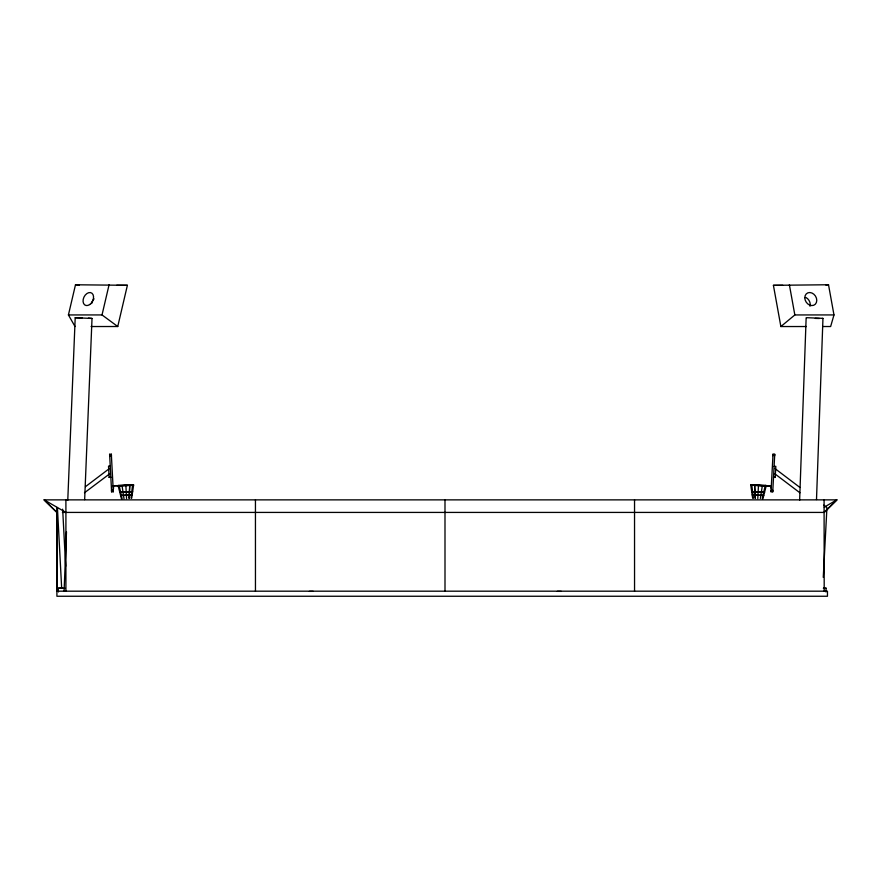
<?xml version="1.0" encoding="UTF-8"?>
<svg xmlns="http://www.w3.org/2000/svg" width="881" height="881" viewBox="0 0 881 881"><rect width="100%" height="100%" fill="white"/><g stroke="black" fill="none" stroke-linecap="round" stroke-linejoin="round"><path stroke-width="1.32" d="M65.91 591.184L65.91 512.423L44.149 499.868L56.902 512.423L56.902 596.25L827.457 596.25L827.457 591.184L56.802 591.184L56.902 507.401M799.629 500.375L806.148 317.81L806.908 317.7L822.964 318.36L816.5 499.56M66.031 591.129L64.093 590.887L66.493 531.86M67.771 500.298L75.204 317.733L82.153 317.81M84.653 499.648L92.02 318.448L88.463 318.107M129.122 498.172L129.727 485.2L133.593 485.167L131.698 498.15M129.133 498.404L129.749 485.53L133.593 485.167M757.792 498.558L758.475 485.376M765.512 485.442L765.479 486.004L770.897 486.29L765.479 485.872M771.205 488.448L770.897 486.158M771.029 491.741L773.022 454.189L774.729 454.277L772.747 491.829L771.029 491.741L771.117 490.177L772.835 490.265L772.747 491.829M775.225 477.392L773.518 477.293L775.225 477.392L775.809 466.324L774.091 466.445M823.261 577.352L826.94 507.61L823.691 505.176M825.926 591.966L826.125 588.233L823.46 588.09M772.923 455.752L773.022 454.189M771.349 485.883L765.501 485.574M774.641 455.84L774.729 454.277M826.125 588.233L823.438 588.398M131.005 498.117L132.557 485.123M760.38 498.448L762.307 485.938L766.173 485.971L762.946 498.69M762.263 498.591L765.137 486.015M75.039 326.543L68.421 314.946L75.491 284.772L127.393 285.301L117.746 326.521L91.051 326.532M117.746 326.521L102.02 314.935L109.079 284.75M806.434 326.532L780.874 326.543L773.419 285.334L828.514 284.75L833.977 314.935L830.64 326.521L822.568 326.521M62.397 512.423L824.198 512.423L836.862 499.868L824.253 507.137M824.198 591.184L824.098 512.423L836.95 499.868L44.05 499.868L56.902 512.423M780.874 326.543L794.838 314.946L833.977 314.935M85.512 486.642L109.255 468.659M84.455 492.776L109.53 473.934M822.865 318.437L822.204 318.481M121.413 498.69L118.186 485.971L133.571 484.737L118.164 485.541L129.727 485.2M825.849 285.026L828.514 284.75M92.02 318.448L75.204 317.733M129.749 485.53L118.186 485.971M109.618 454.277L111.336 454.189L111.424 455.752L109.707 455.84L109.618 454.277L111.612 491.829L113.319 491.741L111.336 454.189M108.539 466.324L110.268 466.445L108.539 466.324L109.123 477.392L110.841 477.293L109.123 477.392M118.858 485.574L112.999 485.75L118.869 485.872M113.572 488.426L113.451 486.158M58.421 591.966L58.223 588.233L62.232 588.023M64.908 588.189L58.223 588.233M752.66 498.15L750.766 485.167L766.195 485.541L750.788 484.737L766.173 485.971M116.721 285.312L127.393 285.301M773.419 285.334L782.835 285.323M68.421 314.946L102.02 314.935M309.396 591.36L313.24 591.349M557.365 591.349L561.274 591.36M819.396 318.493L815.288 318.393M762.307 485.938L750.766 485.167M75.491 284.772L79.433 285.004M775.093 468.659L799.926 487.457M774.828 473.802L799.893 492.776M119.21 485.816L122.107 498.723M789.376 284.772L794.838 314.946M122.03 485.596L123.99 498.668M751.801 485.123L753.343 498.25M113.319 491.741L113.231 490.177L111.513 490.265L111.612 491.829M57.419 507.61L61.67 588.266M62.661 509.163L65.668 566.252M125.873 485.376L126.556 498.558M754.621 485.2L755.237 498.172M754.61 485.53L755.226 498.404M824.087 499.868L824.098 512.423M634.54 499.868L634.551 591.184M444.993 499.868L445.004 591.184M255.446 499.868L255.457 591.184M65.899 499.868L65.91 512.423M805.917 297.481A6.894 5.539 57 0 1 810.024 306.269M91.657 303.582A6.894 4.757 -63.4 0 1 94.058 298.89M120.653 492.204L119.794 492.336L132.646 491.653L120.653 492.204M121.369 495.397L120.598 495.518L132.172 494.902L121.369 495.397M752.572 491.62L751.713 491.653L764.554 492.336L752.572 491.62M752.958 494.869L752.187 494.902L763.75 495.518L752.958 494.869M804.816 297.657A6.894 5.539 57 0 0 813.692 305.267A6.894 5.539 57 0 0 813.857 294.221A6.894 5.539 57 0 0 804.816 297.657M89.73 304.54A6.894 4.757 -63.4 0 0 91.965 293.252A6.894 4.757 -63.4 0 0 83.21 299.353A6.894 4.757 -63.4 0 0 89.73 304.54"/></g></svg>
